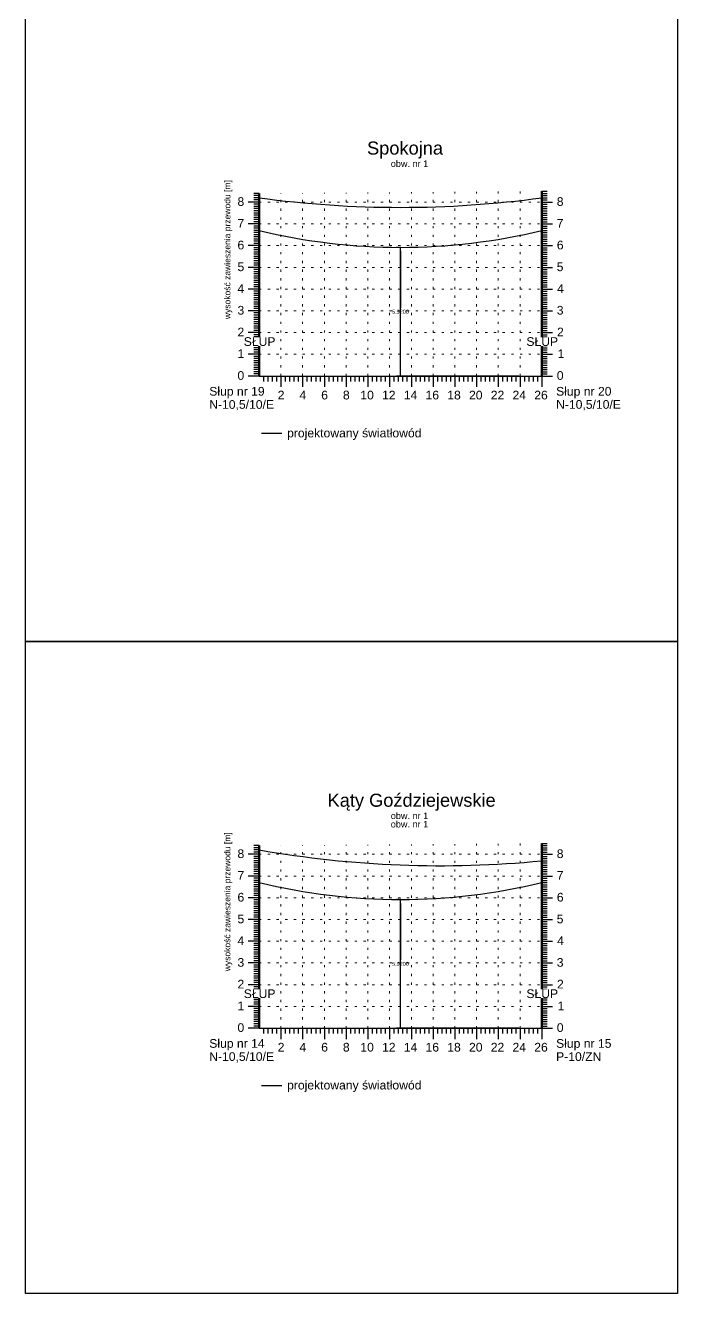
# Model space of a CAD drawing. Header units: metres. Extents: x -155 to 1812, y 681 to 886.
# Drawn here: x 444.5 to 474.5, y 710.5 to 768.9 of the extents above; entities that cross this region are included whole.
import ezdxf

# ---------------------------------------------------------------- set-up
doc = ezdxf.new("R2010")
doc.units = ezdxf.units.M
doc.header["$MEASUREMENT"] = 0
doc.linetypes.add('ACAD_ISO07W100', pattern=[3, 0, -3])
doc.layers.add('ramka', color=7, linetype='Continuous', plot=False)
doc.styles.get("Standard").update_dxf_attribs({"font": 'arial.ttf'})
doc.dimstyles.get("Standard").update_dxf_attribs({"dimtxt": 0.18, "dimasz": 0.18, "dimexe": 0.18, "dimexo": 0.0625, "dimgap": 0.09, "dimtad": 0, "dimtih": 1, "dimtoh": 1, "dimdec": 4, "dimzin": 0, "dimdsep": 46, "dimtxsty": 'Standard', "dimcen": 0.09, "dimadec": 0, "dimazin": 0, "dimtfac": 1, "dimtdec": 4, "dimtofl": 0, "dimtmove": 0, "dimatfit": 3, "dimfxl": 1, "dimtolj": 1, "dimtzin": 0, "dimarcsym": 0})

# ---------------------------------------------------------------- blocks, each defined once
blk = doc.blocks.new('*D267')
at = {"color": 0, "lineweight": -2}
for p, q in [((461.733, 758.653), (461.615, 758.653)), ((461.795, 758.473), (461.795, 755.875)), ((461.795, 752.913), (461.795, 755.511)), ((467.233, 752.733), (461.615, 752.733))]:
    blk.add_line(p, q, dxfattribs=at)
at = {"color": 0}
for points in [[(461.825, 758.473), (461.765, 758.473), (461.795, 758.653)], [(461.765, 752.913), (461.825, 752.913), (461.795, 752.733)]]:
    blk.add_solid(points, dxfattribs=at)
at = {"layer": 'Defpoints', "color": 0}
for p in [(461.795, 758.653), (461.795, 752.733), (467.295, 752.733)]:
    blk.add_point(p, dxfattribs=at)
at = {"color": 0, "lineweight": 25, "insert": (461.795, 755.693), "char_height": 0.18, "attachment_point": 5}
blk.add_mtext('\\A1;5.9200', dxfattribs=at)
blk = doc.blocks.new('*D271')
at = {"color": 0, "lineweight": -2}
for p, q in [((461.733, 728.653), (461.615, 728.653)), ((461.795, 728.473), (461.795, 725.875)), ((461.795, 722.913), (461.795, 725.511)), ((467.233, 722.733), (461.615, 722.733))]:
    blk.add_line(p, q, dxfattribs=at)
at = {"color": 0}
for points in [[(461.825, 728.473), (461.765, 728.473), (461.795, 728.653)], [(461.765, 722.913), (461.825, 722.913), (461.795, 722.733)]]:
    blk.add_solid(points, dxfattribs=at)
at = {"layer": 'Defpoints', "color": 0}
for p in [(461.795, 728.653), (461.795, 722.733), (467.295, 722.733)]:
    blk.add_point(p, dxfattribs=at)
at = {"color": 0, "lineweight": 25, "insert": (461.795, 725.693), "char_height": 0.18, "attachment_point": 5}
blk.add_mtext('\\A1;5.9200', dxfattribs=at)

msp = doc.modelspace()

# ---------------------------------------------------------------- linework, layer by layer
for p, q in [((455.29511, 761.13339), (455.04511, 761.13339)), ((455.29511, 761.13339), (455.04511, 761.13339)), ((455.29511, 761.03339), (455.04511, 761.03339)), ((455.29511, 761.03339), (455.04511, 761.03339)), ((455.29511, 760.93339), (455.04511, 760.93339)), ((455.29511, 760.93339), (455.04511, 760.93339)), ((455.29511, 760.83339), (455.04511, 760.83339)), ((455.29511, 760.83339), (455.04511, 760.83339)), ((455.29511, 761.13339), (455.29511, 752.73339)), ((468.29511, 761.23339), (468.29511, 752.73339)), ((468.29511, 761.23339), (468.54511, 761.23339)), ((468.29511, 761.23339), (468.54511, 761.23339)), ((468.29511, 761.13339), (468.54511, 761.13339)), ((468.29511, 761.13339), (468.54511, 761.13339)), ((468.29511, 761.03339), (468.54511, 761.03339)), ((468.29511, 761.03339), (468.54511, 761.03339)), ((468.29511, 760.93339), (468.54511, 760.93339)), ((468.29511, 760.93339), (468.54511, 760.93339)), ((468.29511, 760.83339), (468.54511, 760.83339)), ((468.29511, 760.83339), (468.54511, 760.83339)), ((455.29511, 760.73339), (454.79511, 760.73339)), ((455.29511, 760.73339), (454.79511, 760.73339)), ((455.29511, 760.73339), (454.79511, 760.73339)), ((455.29511, 760.73339), (454.79511, 760.73339)), ((455.29511, 760.63339), (455.04511, 760.63339)), ((455.29511, 760.53339), (455.04511, 760.53339)), ((455.29511, 760.43339), (455.04511, 760.43339)), ((455.29511, 760.33339), (455.04511, 760.33339)), ((455.29511, 760.23339), (455.04511, 760.23339)), ((468.29511, 760.73339), (468.79511, 760.73339)), ((468.29511, 760.73339), (468.79511, 760.73339)), ((468.29511, 760.73339), (468.79511, 760.73339)), ((468.29511, 760.73339), (468.79511, 760.73339)), ((468.29511, 760.63339), (468.54511, 760.63339)), ((468.29511, 760.53339), (468.54511, 760.53339)), ((468.29511, 760.43339), (468.54511, 760.43339)), ((468.29511, 760.33339), (468.54511, 760.33339)), ((468.29511, 760.23339), (468.54511, 760.23339)), ((455.29511, 759.73339), (454.79511, 759.73339)), ((455.29511, 759.73339), (454.79511, 759.73339)), ((455.29511, 760.13339), (455.04511, 760.13339)), ((455.29511, 760.03339), (455.04511, 760.03339)), ((455.29511, 759.93339), (455.04511, 759.93339)), ((455.29511, 759.83339), (455.04511, 759.83339)), ((455.29511, 759.63339), (455.04511, 759.63339)), ((468.29511, 760.13339), (468.54511, 760.13339)), ((468.29511, 760.03339), (468.54511, 760.03339)), ((468.29511, 759.93339), (468.54511, 759.93339)), ((468.29511, 759.83339), (468.54511, 759.83339)), ((468.29511, 759.73339), (468.79511, 759.73339)), ((468.29511, 759.73339), (468.79511, 759.73339)), ((468.29511, 759.63339), (468.54511, 759.63339)), ((455.29511, 759.53339), (455.04511, 759.53339)), ((455.29511, 759.43339), (455.04511, 759.43339)), ((455.29511, 759.33339), (455.04511, 759.33339)), ((455.29511, 759.23339), (455.04511, 759.23339)), ((455.29511, 759.13339), (455.04511, 759.13339)), ((468.29511, 759.53339), (468.54511, 759.53339)), ((468.29511, 759.43339), (468.54511, 759.43339)), ((468.29511, 759.33339), (468.54511, 759.33339)), ((468.29511, 759.23339), (468.54511, 759.23339)), ((468.29511, 759.13339), (468.54511, 759.13339)), ((455.29511, 758.73339), (454.79511, 758.73339)), ((455.29511, 758.73339), (454.79511, 758.73339)), ((455.29511, 759.03339), (455.04511, 759.03339)), ((455.29511, 758.93339), (455.04511, 758.93339)), ((455.29511, 758.83339), (455.04511, 758.83339)), ((455.29511, 758.63339), (455.04511, 758.63339)), ((455.29511, 758.53339), (455.04511, 758.53339)), ((468.29511, 759.03339), (468.54511, 759.03339)), ((468.29511, 758.93339), (468.54511, 758.93339)), ((468.29511, 758.83339), (468.54511, 758.83339)), ((468.29511, 758.73339), (468.79511, 758.73339)), ((468.29511, 758.73339), (468.79511, 758.73339)), ((468.29511, 758.63339), (468.54511, 758.63339)), ((468.29511, 758.53339), (468.54511, 758.53339)), ((455.29511, 758.43339), (455.04511, 758.43339)), ((455.29511, 758.33339), (455.04511, 758.33339)), ((455.29511, 758.23339), (455.04511, 758.23339)), ((455.29511, 758.13339), (455.04511, 758.13339)), ((455.29511, 758.03339), (455.04511, 758.03339)), ((455.29511, 757.93339), (455.04511, 757.93339)), ((468.29511, 758.43339), (468.54511, 758.43339)), ((468.29511, 758.33339), (468.54511, 758.33339)), ((468.29511, 758.23339), (468.54511, 758.23339)), ((468.29511, 758.13339), (468.54511, 758.13339)), ((468.29511, 758.03339), (468.54511, 758.03339)), ((468.29511, 757.93339), (468.54511, 757.93339)), ((455.29511, 757.73339), (454.79511, 757.73339)), ((455.29511, 757.73339), (454.79511, 757.73339)), ((455.29511, 757.83339), (455.04511, 757.83339)), ((455.29511, 757.63339), (455.04511, 757.63339)), ((455.29511, 757.53339), (455.04511, 757.53339)), ((455.29511, 757.43339), (455.04511, 757.43339)), ((455.29511, 757.33339), (455.04511, 757.33339)), ((468.29511, 757.83339), (468.54511, 757.83339)), ((468.29511, 757.73339), (468.79511, 757.73339)), ((468.29511, 757.73339), (468.79511, 757.73339)), ((468.29511, 757.63339), (468.54511, 757.63339)), ((468.29511, 757.53339), (468.54511, 757.53339)), ((468.29511, 757.43339), (468.54511, 757.43339)), ((468.29511, 757.33339), (468.54511, 757.33339)), ((455.29511, 756.73339), (454.79511, 756.73339)), ((455.29511, 756.73339), (454.79511, 756.73339)), ((455.29511, 757.23339), (455.04511, 757.23339)), ((455.29511, 757.13339), (455.04511, 757.13339)), ((455.29511, 757.03339), (455.04511, 757.03339)), ((455.29511, 756.93339), (455.04511, 756.93339)), ((455.29511, 756.83339), (455.04511, 756.83339)), ((468.29511, 757.23339), (468.54511, 757.23339)), ((468.29511, 757.13339), (468.54511, 757.13339)), ((468.29511, 757.03339), (468.54511, 757.03339)), ((468.29511, 756.93339), (468.54511, 756.93339)), ((468.29511, 756.83339), (468.54511, 756.83339)), ((468.29511, 756.73339), (468.79511, 756.73339)), ((468.29511, 756.73339), (468.79511, 756.73339)), ((455.29511, 756.63339), (455.04511, 756.63339)), ((455.29511, 756.53339), (455.04511, 756.53339)), ((455.29511, 756.43339), (455.04511, 756.43339)), ((455.29511, 756.33339), (455.04511, 756.33339)), ((455.29511, 756.23339), (455.04511, 756.23339)), ((455.29511, 756.13339), (455.04511, 756.13339)), ((468.29511, 756.63339), (468.54511, 756.63339)), ((468.29511, 756.53339), (468.54511, 756.53339)), ((468.29511, 756.43339), (468.54511, 756.43339)), ((468.29511, 756.33339), (468.54511, 756.33339)), ((468.29511, 756.23339), (468.54511, 756.23339)), ((468.29511, 756.13339), (468.54511, 756.13339)), ((455.29511, 755.73339), (454.79511, 755.73339)), ((455.29511, 755.73339), (454.79511, 755.73339)), ((455.29511, 756.03339), (455.04511, 756.03339)), ((455.29511, 755.93339), (455.04511, 755.93339)), ((455.29511, 755.83339), (455.04511, 755.83339)), ((455.29511, 755.63339), (455.04511, 755.63339)), ((468.29511, 756.03339), (468.54511, 756.03339)), ((468.29511, 755.93339), (468.54511, 755.93339)), ((468.29511, 755.83339), (468.54511, 755.83339)), ((468.29511, 755.73339), (468.79511, 755.73339)), ((468.29511, 755.73339), (468.79511, 755.73339)), ((468.29511, 755.63339), (468.54511, 755.63339)), ((455.29511, 755.53339), (455.04511, 755.53339)), ((455.29511, 755.43339), (455.04511, 755.43339)), ((455.29511, 755.33339), (455.04511, 755.33339)), ((455.29511, 755.23339), (455.04511, 755.23339)), ((455.29511, 755.13339), (455.04511, 755.13339)), ((455.29511, 755.03339), (455.04511, 755.03339)), ((468.29511, 755.53339), (468.54511, 755.53339)), ((468.29511, 755.43339), (468.54511, 755.43339)), ((468.29511, 755.33339), (468.54511, 755.33339)), ((468.29511, 755.23339), (468.54511, 755.23339)), ((468.29511, 755.13339), (468.54511, 755.13339)), ((468.29511, 755.03339), (468.54511, 755.03339)), ((455.29511, 754.73339), (454.79511, 754.73339)), ((455.29511, 754.73339), (454.79511, 754.73339)), ((455.29511, 754.93339), (455.04511, 754.93339)), ((455.29511, 754.83339), (455.04511, 754.83339)), ((455.29511, 754.63339), (455.04511, 754.63339)), ((455.29511, 754.53339), (455.04511, 754.53339)), ((455.29511, 754.43339), (455.04511, 754.43339)), ((468.29511, 754.93339), (468.54511, 754.93339)), ((468.29511, 754.83339), (468.54511, 754.83339)), ((468.29511, 754.73339), (468.79511, 754.73339)), ((468.29511, 754.73339), (468.79511, 754.73339)), ((468.29511, 754.63339), (468.54511, 754.63339)), ((468.29511, 754.53339), (468.54511, 754.53339)), ((468.29511, 754.43339), (468.54511, 754.43339)), ((455.29511, 754.33339), (455.04511, 754.33339)), ((455.29511, 754.23339), (455.04511, 754.23339)), ((455.29511, 754.13339), (455.04511, 754.13339)), ((455.29511, 754.03339), (455.04511, 754.03339)), ((455.29511, 753.93339), (455.04511, 753.93339)), ((455.29511, 753.83339), (455.04511, 753.83339)), ((468.29511, 754.33339), (468.54511, 754.33339)), ((468.29511, 754.23339), (468.54511, 754.23339)), ((468.29511, 754.13339), (468.54511, 754.13339)), ((468.29511, 754.03339), (468.54511, 754.03339)), ((468.29511, 753.93339), (468.54511, 753.93339)), ((468.29511, 753.83339), (468.54511, 753.83339)), ((455.29511, 753.73339), (454.79511, 753.73339)), ((455.29511, 753.73339), (454.79511, 753.73339)), ((455.29511, 753.63339), (455.04511, 753.63339)), ((455.29511, 753.53339), (455.04511, 753.53339)), ((455.29511, 753.43339), (455.04511, 753.43339)), ((455.29511, 753.33339), (455.04511, 753.33339)), ((455.29511, 753.23339), (455.04511, 753.23339)), ((468.29511, 753.73339), (468.79511, 753.73339)), ((468.29511, 753.73339), (468.79511, 753.73339)), ((468.29511, 753.63339), (468.54511, 753.63339)), ((468.29511, 753.53339), (468.54511, 753.53339)), ((468.29511, 753.43339), (468.54511, 753.43339)), ((468.29511, 753.33339), (468.54511, 753.33339)), ((468.29511, 753.23339), (468.54511, 753.23339)), ((455.29511, 752.73339), (454.79511, 752.73339)), ((455.29511, 753.13339), (455.04511, 753.13339)), ((455.29511, 753.03339), (455.04511, 753.03339)), ((455.29511, 752.93339), (455.04511, 752.93339)), ((455.29511, 752.83339), (455.04511, 752.83339)), ((455.29511, 752.73339), (455.04511, 752.73339)), ((455.29511, 752.73339), (468.29511, 752.73339)), ((455.49511, 752.73339), (455.49511, 752.48339)), ((455.69511, 752.73339), (455.69511, 752.48339)), ((455.89511, 752.73339), (455.89511, 752.48339)), ((456.09511, 752.73339), (456.09511, 752.48339)), ((456.29511, 752.73339), (456.29511, 752.23339)), ((456.49511, 752.73339), (456.49511, 752.48339)), ((456.69511, 752.73339), (456.69511, 752.48339)), ((456.89511, 752.73339), (456.89511, 752.48339)), ((457.09511, 752.73339), (457.09511, 752.48339)), ((457.29511, 752.73339), (457.29511, 752.23339)), ((457.49511, 752.73339), (457.49511, 752.48339)), ((457.69511, 752.73339), (457.69511, 752.48339)), ((457.89511, 752.73339), (457.89511, 752.48339)), ((458.09511, 752.73339), (458.09511, 752.48339)), ((458.29511, 752.73339), (458.29511, 752.23339)), ((458.49511, 752.73339), (458.49511, 752.48339)), ((458.69511, 752.73339), (458.69511, 752.48339)), ((458.89511, 752.73339), (458.89511, 752.48339)), ((459.09511, 752.73339), (459.09511, 752.48339)), ((459.29511, 752.73339), (459.29511, 752.23339)), ((459.49511, 752.73339), (459.49511, 752.48339)), ((459.69511, 752.73339), (459.69511, 752.48339)), ((459.89511, 752.73339), (459.89511, 752.48339)), ((460.09511, 752.73339), (460.09511, 752.48339)), ((460.29511, 752.73339), (460.29511, 752.23339)), ((460.49511, 752.73339), (460.49511, 752.48339)), ((460.69511, 752.73339), (460.69511, 752.48339)), ((460.89511, 752.73339), (460.89511, 752.48339)), ((461.09511, 752.73339), (461.09511, 752.48339)), ((461.29511, 752.73339), (461.29511, 752.23339)), ((461.49511, 752.73339), (461.49511, 752.48339)), ((461.69511, 752.73339), (461.69511, 752.48339)), ((461.89511, 752.73339), (461.89511, 752.48339)), ((462.09511, 752.73339), (462.09511, 752.48339)), ((462.29511, 752.73339), (462.29511, 752.23339)), ((462.49511, 752.73339), (462.49511, 752.48339)), ((462.69511, 752.73339), (462.69511, 752.48339)), ((462.89511, 752.73339), (462.89511, 752.48339)), ((463.09511, 752.73339), (463.09511, 752.48339)), ((463.29511, 752.73339), (463.29511, 752.23339)), ((463.49511, 752.73339), (463.49511, 752.48339)), ((463.69511, 752.73339), (463.69511, 752.48339)), ((463.89511, 752.73339), (463.89511, 752.48339)), ((464.09511, 752.73339), (464.09511, 752.48339)), ((464.29511, 752.73339), (464.29511, 752.23339)), ((464.49511, 752.73339), (464.49511, 752.48339)), ((464.69511, 752.73339), (464.69511, 752.48339)), ((464.89511, 752.73339), (464.89511, 752.48339)), ((465.09511, 752.73339), (465.09511, 752.48339)), ((465.29511, 752.73339), (465.29511, 752.23339)), ((465.49511, 752.73339), (465.49511, 752.48339)), ((465.69511, 752.73339), (465.69511, 752.48339)), ((465.89511, 752.73339), (465.89511, 752.48339)), ((466.09511, 752.73339), (466.09511, 752.48339)), ((466.29511, 752.73339), (466.29511, 752.23339)), ((466.49511, 752.73339), (466.49511, 752.48339)), ((466.69511, 752.73339), (466.69511, 752.48339)), ((466.89511, 752.73339), (466.89511, 752.48339)), ((467.09511, 752.73339), (467.09511, 752.48339)), ((467.29511, 752.73339), (467.29511, 752.23339)), ((467.49511, 752.73339), (467.49511, 752.48339)), ((467.69511, 752.73339), (467.69511, 752.48339)), ((467.89511, 752.73339), (467.89511, 752.48339)), ((468.09511, 752.73339), (468.09511, 752.48339)), ((468.29511, 753.13339), (468.54511, 753.13339)), ((468.29511, 753.03339), (468.54511, 753.03339)), ((468.29511, 752.93339), (468.54511, 752.93339)), ((468.29511, 752.83339), (468.54511, 752.83339)), ((468.29511, 752.73339), (468.29511, 752.23339)), ((468.29511, 752.73339), (468.79511, 752.73339)), ((468.29511, 752.73339), (468.54511, 752.73339)), ((455.29511, 731.13339), (455.04511, 731.13339)), ((455.29511, 731.13339), (455.04511, 731.13339)), ((455.29511, 731.13339), (455.29511, 722.73339)), ((468.29511, 731.23339), (468.29511, 722.73339)), ((468.29511, 731.23339), (468.54511, 731.23339)), ((468.29511, 731.23339), (468.54511, 731.23339)), ((468.29511, 731.13339), (468.54511, 731.13339)), ((468.29511, 731.13339), (468.54511, 731.13339)), ((455.29511, 730.73339), (454.79511, 730.73339)), ((455.29511, 730.73339), (454.79511, 730.73339)), ((455.29511, 730.73339), (454.79511, 730.73339)), ((455.29511, 730.73339), (454.79511, 730.73339)), ((455.29511, 731.03339), (455.04511, 731.03339)), ((455.29511, 731.03339), (455.04511, 731.03339)), ((455.29511, 730.93339), (455.04511, 730.93339)), ((455.29511, 730.93339), (455.04511, 730.93339)), ((455.29511, 730.83339), (455.04511, 730.83339)), ((455.29511, 730.83339), (455.04511, 730.83339)), ((455.29511, 730.63339), (455.04511, 730.63339)), ((455.29511, 730.53339), (455.04511, 730.53339)), ((468.29511, 731.03339), (468.54511, 731.03339)), ((468.29511, 731.03339), (468.54511, 731.03339)), ((468.29511, 730.93339), (468.54511, 730.93339)), ((468.29511, 730.93339), (468.54511, 730.93339)), ((468.29511, 730.83339), (468.54511, 730.83339)), ((468.29511, 730.83339), (468.54511, 730.83339)), ((468.29511, 730.73339), (468.79511, 730.73339)), ((468.29511, 730.73339), (468.79511, 730.73339)), ((468.29511, 730.73339), (468.79511, 730.73339)), ((468.29511, 730.73339), (468.79511, 730.73339)), ((468.29511, 730.63339), (468.54511, 730.63339)), ((468.29511, 730.53339), (468.54511, 730.53339)), ((455.29511, 730.43339), (455.04511, 730.43339)), ((455.29511, 730.33339), (455.04511, 730.33339)), ((455.29511, 730.23339), (455.04511, 730.23339)), ((455.29511, 730.13339), (455.04511, 730.13339)), ((455.29511, 730.03339), (455.04511, 730.03339)), ((455.29511, 729.93339), (455.04511, 729.93339)), ((468.29511, 730.43339), (468.54511, 730.43339)), ((468.29511, 730.33339), (468.54511, 730.33339)), ((468.29511, 730.23339), (468.54511, 730.23339)), ((468.29511, 730.13339), (468.54511, 730.13339)), ((468.29511, 730.03339), (468.54511, 730.03339)), ((468.29511, 729.93339), (468.54511, 729.93339)), ((455.29511, 729.73339), (454.79511, 729.73339)), ((455.29511, 729.73339), (454.79511, 729.73339)), ((455.29511, 729.83339), (455.04511, 729.83339)), ((455.29511, 729.63339), (455.04511, 729.63339)), ((455.29511, 729.53339), (455.04511, 729.53339)), ((455.29511, 729.43339), (455.04511, 729.43339)), ((455.29511, 729.33339), (455.04511, 729.33339)), ((468.29511, 729.83339), (468.54511, 729.83339)), ((468.29511, 729.73339), (468.79511, 729.73339)), ((468.29511, 729.73339), (468.79511, 729.73339)), ((468.29511, 729.63339), (468.54511, 729.63339)), ((468.29511, 729.53339), (468.54511, 729.53339)), ((468.29511, 729.43339), (468.54511, 729.43339)), ((468.29511, 729.33339), (468.54511, 729.33339)), ((455.29511, 728.73339), (454.79511, 728.73339)), ((455.29511, 728.73339), (454.79511, 728.73339)), ((455.29511, 729.23339), (455.04511, 729.23339)), ((455.29511, 729.13339), (455.04511, 729.13339)), ((455.29511, 729.03339), (455.04511, 729.03339)), ((455.29511, 728.93339), (455.04511, 728.93339)), ((455.29511, 728.83339), (455.04511, 728.83339)), ((468.29511, 729.23339), (468.54511, 729.23339)), ((468.29511, 729.13339), (468.54511, 729.13339)), ((468.29511, 729.03339), (468.54511, 729.03339)), ((468.29511, 728.93339), (468.54511, 728.93339)), ((468.29511, 728.83339), (468.54511, 728.83339)), ((468.29511, 728.73339), (468.79511, 728.73339)), ((468.29511, 728.73339), (468.79511, 728.73339)), ((455.29511, 728.63339), (455.04511, 728.63339)), ((455.29511, 728.53339), (455.04511, 728.53339)), ((455.29511, 728.43339), (455.04511, 728.43339)), ((455.29511, 728.33339), (455.04511, 728.33339)), ((455.29511, 728.23339), (455.04511, 728.23339)), ((455.29511, 728.13339), (455.04511, 728.13339)), ((468.29511, 728.63339), (468.54511, 728.63339)), ((468.29511, 728.53339), (468.54511, 728.53339)), ((468.29511, 728.43339), (468.54511, 728.43339)), ((468.29511, 728.33339), (468.54511, 728.33339)), ((468.29511, 728.23339), (468.54511, 728.23339)), ((468.29511, 728.13339), (468.54511, 728.13339)), ((455.29511, 727.73339), (454.79511, 727.73339)), ((455.29511, 727.73339), (454.79511, 727.73339)), ((455.29511, 728.03339), (455.04511, 728.03339)), ((455.29511, 727.93339), (455.04511, 727.93339)), ((455.29511, 727.83339), (455.04511, 727.83339)), ((455.29511, 727.63339), (455.04511, 727.63339)), ((468.29511, 728.03339), (468.54511, 728.03339)), ((468.29511, 727.93339), (468.54511, 727.93339)), ((468.29511, 727.83339), (468.54511, 727.83339)), ((468.29511, 727.73339), (468.79511, 727.73339)), ((468.29511, 727.73339), (468.79511, 727.73339)), ((468.29511, 727.63339), (468.54511, 727.63339)), ((455.29511, 727.53339), (455.04511, 727.53339)), ((455.29511, 727.43339), (455.04511, 727.43339)), ((455.29511, 727.33339), (455.04511, 727.33339)), ((455.29511, 727.23339), (455.04511, 727.23339)), ((455.29511, 727.13339), (455.04511, 727.13339)), ((455.29511, 727.03339), (455.04511, 727.03339)), ((468.29511, 727.53339), (468.54511, 727.53339)), ((468.29511, 727.43339), (468.54511, 727.43339)), ((468.29511, 727.33339), (468.54511, 727.33339)), ((468.29511, 727.23339), (468.54511, 727.23339)), ((468.29511, 727.13339), (468.54511, 727.13339)), ((468.29511, 727.03339), (468.54511, 727.03339)), ((455.29511, 726.73339), (454.79511, 726.73339)), ((455.29511, 726.73339), (454.79511, 726.73339)), ((455.29511, 726.93339), (455.04511, 726.93339)), ((455.29511, 726.83339), (455.04511, 726.83339)), ((455.29511, 726.63339), (455.04511, 726.63339)), ((455.29511, 726.53339), (455.04511, 726.53339)), ((455.29511, 726.43339), (455.04511, 726.43339)), ((468.29511, 726.93339), (468.54511, 726.93339)), ((468.29511, 726.83339), (468.54511, 726.83339)), ((468.29511, 726.73339), (468.79511, 726.73339)), ((468.29511, 726.73339), (468.79511, 726.73339)), ((468.29511, 726.63339), (468.54511, 726.63339)), ((468.29511, 726.53339), (468.54511, 726.53339)), ((468.29511, 726.43339), (468.54511, 726.43339)), ((455.29511, 726.33339), (455.04511, 726.33339)), ((455.29511, 726.23339), (455.04511, 726.23339)), ((455.29511, 726.13339), (455.04511, 726.13339)), ((455.29511, 726.03339), (455.04511, 726.03339)), ((455.29511, 725.93339), (455.04511, 725.93339)), ((455.29511, 725.83339), (455.04511, 725.83339)), ((468.29511, 726.33339), (468.54511, 726.33339)), ((468.29511, 726.23339), (468.54511, 726.23339)), ((468.29511, 726.13339), (468.54511, 726.13339)), ((468.29511, 726.03339), (468.54511, 726.03339)), ((468.29511, 725.93339), (468.54511, 725.93339)), ((468.29511, 725.83339), (468.54511, 725.83339)), ((455.29511, 725.73339), (454.79511, 725.73339)), ((455.29511, 725.73339), (454.79511, 725.73339)), ((455.29511, 725.63339), (455.04511, 725.63339)), ((455.29511, 725.53339), (455.04511, 725.53339)), ((455.29511, 725.43339), (455.04511, 725.43339)), ((455.29511, 725.33339), (455.04511, 725.33339)), ((455.29511, 725.23339), (455.04511, 725.23339)), ((468.29511, 725.73339), (468.79511, 725.73339)), ((468.29511, 725.73339), (468.79511, 725.73339)), ((468.29511, 725.63339), (468.54511, 725.63339)), ((468.29511, 725.53339), (468.54511, 725.53339)), ((468.29511, 725.43339), (468.54511, 725.43339)), ((468.29511, 725.33339), (468.54511, 725.33339)), ((468.29511, 725.23339), (468.54511, 725.23339)), ((455.29511, 724.73339), (454.79511, 724.73339)), ((455.29511, 724.73339), (454.79511, 724.73339)), ((455.29511, 725.13339), (455.04511, 725.13339)), ((455.29511, 725.03339), (455.04511, 725.03339)), ((455.29511, 724.93339), (455.04511, 724.93339)), ((455.29511, 724.83339), (455.04511, 724.83339)), ((455.29511, 724.63339), (455.04511, 724.63339)), ((468.29511, 725.13339), (468.54511, 725.13339)), ((468.29511, 725.03339), (468.54511, 725.03339)), ((468.29511, 724.93339), (468.54511, 724.93339)), ((468.29511, 724.83339), (468.54511, 724.83339)), ((468.29511, 724.73339), (468.79511, 724.73339)), ((468.29511, 724.73339), (468.79511, 724.73339)), ((468.29511, 724.63339), (468.54511, 724.63339)), ((455.29511, 724.53339), (455.04511, 724.53339)), ((455.29511, 724.43339), (455.04511, 724.43339)), ((455.29511, 724.33339), (455.04511, 724.33339)), ((455.29511, 724.23339), (455.04511, 724.23339)), ((455.29511, 724.13339), (455.04511, 724.13339)), ((468.29511, 724.53339), (468.54511, 724.53339)), ((468.29511, 724.43339), (468.54511, 724.43339)), ((468.29511, 724.33339), (468.54511, 724.33339)), ((468.29511, 724.23339), (468.54511, 724.23339)), ((468.29511, 724.13339), (468.54511, 724.13339)), ((455.29511, 723.73339), (454.79511, 723.73339)), ((455.29511, 723.73339), (454.79511, 723.73339)), ((455.29511, 724.03339), (455.04511, 724.03339)), ((455.29511, 723.93339), (455.04511, 723.93339)), ((455.29511, 723.83339), (455.04511, 723.83339)), ((455.29511, 723.63339), (455.04511, 723.63339)), ((455.29511, 723.53339), (455.04511, 723.53339)), ((468.29511, 724.03339), (468.54511, 724.03339)), ((468.29511, 723.93339), (468.54511, 723.93339)), ((468.29511, 723.83339), (468.54511, 723.83339)), ((468.29511, 723.73339), (468.79511, 723.73339)), ((468.29511, 723.73339), (468.79511, 723.73339)), ((468.29511, 723.63339), (468.54511, 723.63339)), ((468.29511, 723.53339), (468.54511, 723.53339)), ((455.29511, 723.43339), (455.04511, 723.43339)), ((455.29511, 723.33339), (455.04511, 723.33339)), ((455.29511, 723.23339), (455.04511, 723.23339)), ((455.29511, 723.13339), (455.04511, 723.13339)), ((455.29511, 723.03339), (455.04511, 723.03339)), ((455.29511, 722.93339), (455.04511, 722.93339)), ((468.29511, 723.43339), (468.54511, 723.43339)), ((468.29511, 723.33339), (468.54511, 723.33339)), ((468.29511, 723.23339), (468.54511, 723.23339)), ((468.29511, 723.13339), (468.54511, 723.13339)), ((468.29511, 723.03339), (468.54511, 723.03339)), ((468.29511, 722.93339), (468.54511, 722.93339)), ((455.29511, 722.73339), (454.79511, 722.73339)), ((455.29511, 722.83339), (455.04511, 722.83339)), ((455.29511, 722.73339), (455.04511, 722.73339)), ((455.29511, 722.73339), (468.29511, 722.73339)), ((455.49511, 722.73339), (455.49511, 722.48339)), ((455.69511, 722.73339), (455.69511, 722.48339)), ((455.89511, 722.73339), (455.89511, 722.48339)), ((456.09511, 722.73339), (456.09511, 722.48339)), ((456.29511, 722.73339), (456.29511, 722.23339)), ((456.49511, 722.73339), (456.49511, 722.48339)), ((456.69511, 722.73339), (456.69511, 722.48339)), ((456.89511, 722.73339), (456.89511, 722.48339)), ((457.09511, 722.73339), (457.09511, 722.48339)), ((457.29511, 722.73339), (457.29511, 722.23339)), ((457.49511, 722.73339), (457.49511, 722.48339)), ((457.69511, 722.73339), (457.69511, 722.48339)), ((457.89511, 722.73339), (457.89511, 722.48339)), ((458.09511, 722.73339), (458.09511, 722.48339)), ((458.29511, 722.73339), (458.29511, 722.23339)), ((458.49511, 722.73339), (458.49511, 722.48339)), ((458.69511, 722.73339), (458.69511, 722.48339)), ((458.89511, 722.73339), (458.89511, 722.48339)), ((459.09511, 722.73339), (459.09511, 722.48339)), ((459.29511, 722.73339), (459.29511, 722.23339)), ((459.49511, 722.73339), (459.49511, 722.48339)), ((459.69511, 722.73339), (459.69511, 722.48339)), ((459.89511, 722.73339), (459.89511, 722.48339)), ((460.09511, 722.73339), (460.09511, 722.48339)), ((460.29511, 722.73339), (460.29511, 722.23339)), ((460.49511, 722.73339), (460.49511, 722.48339)), ((460.69511, 722.73339), (460.69511, 722.48339)), ((460.89511, 722.73339), (460.89511, 722.48339)), ((461.09511, 722.73339), (461.09511, 722.48339)), ((461.29511, 722.73339), (461.29511, 722.23339)), ((461.49511, 722.73339), (461.49511, 722.48339)), ((461.69511, 722.73339), (461.69511, 722.48339)), ((461.89511, 722.73339), (461.89511, 722.48339)), ((462.09511, 722.73339), (462.09511, 722.48339)), ((462.29511, 722.73339), (462.29511, 722.23339)), ((462.49511, 722.73339), (462.49511, 722.48339)), ((462.69511, 722.73339), (462.69511, 722.48339)), ((462.89511, 722.73339), (462.89511, 722.48339)), ((463.09511, 722.73339), (463.09511, 722.48339)), ((463.29511, 722.73339), (463.29511, 722.23339)), ((463.49511, 722.73339), (463.49511, 722.48339)), ((463.69511, 722.73339), (463.69511, 722.48339)), ((463.89511, 722.73339), (463.89511, 722.48339)), ((464.09511, 722.73339), (464.09511, 722.48339)), ((464.29511, 722.73339), (464.29511, 722.23339)), ((464.49511, 722.73339), (464.49511, 722.48339)), ((464.69511, 722.73339), (464.69511, 722.48339)), ((464.89511, 722.73339), (464.89511, 722.48339)), ((465.09511, 722.73339), (465.09511, 722.48339)), ((465.29511, 722.73339), (465.29511, 722.23339)), ((465.49511, 722.73339), (465.49511, 722.48339)), ((465.69511, 722.73339), (465.69511, 722.48339)), ((465.89511, 722.73339), (465.89511, 722.48339)), ((466.09511, 722.73339), (466.09511, 722.48339)), ((466.29511, 722.73339), (466.29511, 722.23339)), ((466.49511, 722.73339), (466.49511, 722.48339)), ((466.69511, 722.73339), (466.69511, 722.48339)), ((466.89511, 722.73339), (466.89511, 722.48339)), ((467.09511, 722.73339), (467.09511, 722.48339)), ((467.29511, 722.73339), (467.29511, 722.23339)), ((467.49511, 722.73339), (467.49511, 722.48339)), ((467.69511, 722.73339), (467.69511, 722.48339)), ((467.89511, 722.73339), (467.89511, 722.48339)), ((468.09511, 722.73339), (468.09511, 722.48339)), ((468.29511, 722.83339), (468.54511, 722.83339)), ((468.29511, 722.73339), (468.29511, 722.23339)), ((468.29511, 722.73339), (468.79511, 722.73339)), ((468.29511, 722.73339), (468.54511, 722.73339))]:
    msp.add_line(p, q)
at = {"lineweight": 100}
for p, q in [((455.29511, 761.13339), (455.29511, 752.73339)), ((468.29511, 761.23339), (468.29511, 752.73339)), ((455.29511, 731.13339), (455.29511, 722.73339)), ((468.29511, 731.23339), (468.29511, 722.73339))]:
    msp.add_line(p, q, dxfattribs=at)
at = {"linetype": 'ACAD_ISO07W100', "lineweight": 15, "ltscale": 0.1}
for p, q in [((456.29511, 752.73339), (456.29511, 761.14108)), ((457.29511, 752.73339), (457.29511, 761.14878)), ((458.29511, 752.73339), (458.29511, 761.15647)), ((459.29511, 752.73339), (459.29511, 761.16416)), ((460.29511, 752.73339), (460.29511, 761.17185)), ((461.29511, 752.73339), (461.29511, 761.17954)), ((462.29511, 752.73339), (462.29511, 761.18724)), ((463.29511, 752.73339), (463.29511, 761.19493)), ((464.29511, 752.73339), (464.29511, 761.20262)), ((465.29511, 752.73339), (465.29511, 761.21031)), ((466.29511, 752.73339), (466.29511, 761.21801)), ((467.29511, 752.73339), (467.29511, 761.2257)), ((468.29511, 752.73339), (468.29511, 761.23339)), ((468.29511, 752.73339), (468.29511, 761.23339)), ((455.29511, 760.73339), (468.29511, 760.73339)), ((455.29511, 752.73339), (455.29511, 760.73339)), ((455.29511, 759.73339), (468.29511, 759.73339)), ((455.29511, 758.73339), (468.29511, 758.73339)), ((455.29511, 757.73339), (468.29511, 757.73339)), ((455.29511, 756.73339), (468.29511, 756.73339)), ((455.29511, 755.73339), (468.29511, 755.73339)), ((455.29511, 754.73339), (468.29511, 754.73339)), ((455.29511, 753.73339), (468.29511, 753.73339)), ((456.29511, 722.73339), (456.29511, 731.14108)), ((457.29511, 722.73339), (457.29511, 731.14878)), ((458.29511, 722.73339), (458.29511, 731.15647)), ((459.29511, 722.73339), (459.29511, 731.16416)), ((460.29511, 722.73339), (460.29511, 731.17185)), ((461.29511, 722.73339), (461.29511, 731.17954)), ((462.29511, 722.73339), (462.29511, 731.18724)), ((463.29511, 722.73339), (463.29511, 731.19493)), ((464.29511, 722.73339), (464.29511, 731.20262)), ((465.29511, 722.73339), (465.29511, 731.21031)), ((466.29511, 722.73339), (466.29511, 731.21801)), ((467.29511, 722.73339), (467.29511, 731.2257)), ((468.29511, 722.73339), (468.29511, 731.23339)), ((468.29511, 722.73339), (468.29511, 731.23339)), ((455.29511, 730.73339), (468.29511, 730.73339)), ((455.29511, 722.73339), (455.29511, 730.73339)), ((455.29511, 729.73339), (468.29511, 729.73339)), ((455.29511, 728.73339), (468.29511, 728.73339)), ((455.29511, 727.73339), (468.29511, 727.73339)), ((455.29511, 726.73339), (468.29511, 726.73339)), ((455.29511, 725.73339), (468.29511, 725.73339)), ((455.29511, 724.73339), (468.29511, 724.73339)), ((455.29511, 723.73339), (468.29511, 723.73339))]:
    msp.add_line(p, q, dxfattribs=at)
at = {"color": 3, "lineweight": 25}
for p, q in [((455.40066, 750.10317), (456.33125, 750.10317)), ((455.40066, 720.10317), (456.33125, 720.10317))]:
    msp.add_line(p, q, dxfattribs=at)
at = {"lineweight": 30}
for centre, radius, start, end in [((461.79511, 808.72475), 48.23136, 262.2548486, 277.7451514), ((463.63597, 778.54578), 48.33745, 260.0636042, 275.5311995)]:
    msp.add_arc(centre, radius, start, end, dxfattribs=at)
at = {"color": 3, "lineweight": 30}
for centre in [(461.79511, 786.12672), (461.79511, 756.12672)]:
    msp.add_arc(centre, 27.47333, 256.3144532, 283.6855468, dxfattribs=at)
at = {"layer": 'ramka'}
for p, q in [((461.79511, 752.73339), (461.79511, 758.68339)), ((455.29511, 752.73339), (461.79511, 752.73339)), ((461.79511, 722.73339), (461.79511, 728.68339)), ((455.29511, 722.73339), (461.79511, 722.73339))]:
    msp.add_line(p, q, dxfattribs=at)

# ---------------------------------------------------------------- texts
for s, height, p in [('Spokojna', 0.6, (460.25772, 762.92021)), ('obw. nr 1', 0.3, (461.34882, 762.35312)), ('8', 0.4, (454.29785, 760.5593)), ('8', 0.4, (468.9835, 760.5593)), ('7', 0.4, (454.29785, 759.5593)), ('7', 0.4, (468.9805, 759.5593)), ('6', 0.4, (454.29785, 758.5593)), ('6', 0.4, (468.98623, 758.5593)), ('5', 0.4, (454.29785, 757.5593)), ('5', 0.4, (468.98077, 757.5593)), ('4', 0.4, (454.29785, 756.5593)), ('4', 0.4, (469.00151, 756.5593)), ('3', 0.4, (454.29785, 755.5593)), ('3', 0.4, (468.9835, 755.5593)), ('2', 0.4, (454.29785, 754.5593)), ('2', 0.4, (468.99469, 754.5593)), ('1', 0.4, (454.29785, 753.5593)), ('1', 0.4, (469.02334, 753.5593)), ('0', 0.4, (454.29785, 752.5593)), ('0', 0.4, (468.98514, 752.5593)), ('Słup nr 19', 0.4, (452.99986, 751.83147)), ('2', 0.4, (456.1483, 751.65771)), ('4', 0.4, (457.1483, 751.65771)), ('6', 0.4, (458.1483, 751.65771)), ('8', 0.4, (459.1483, 751.65771)), ('10', 0.4, (459.9483, 751.65771)), ('12', 0.4, (460.9483, 751.65771)), ('14', 0.4, (461.9483, 751.65771)), ('16', 0.4, (462.9483, 751.65771)), ('18', 0.4, (463.9483, 751.65771)), ('20', 0.4, (464.9483, 751.65771)), ('22', 0.4, (465.9483, 751.65771)), ('24', 0.4, (466.9483, 751.65771)), ('26', 0.4, (467.9483, 751.65771)), ('Słup nr 20', 0.4, (468.95306, 751.83147)), ('N-10,5/10/E', 0.4, (452.99822, 751.22659)), ('N-10,5/10/E', 0.4, (468.95306, 751.22659)), ('projektowany światłowód', 0.4, (456.58001, 749.91341)), ('Kąty Goździejewskie', 0.6, (458.44222, 732.92021)), ('obw. nr 1', 0.3, (461.34882, 732.35312)), ('obw. nr 1', 0.3, (461.34882, 731.96684)), ('8', 0.4, (454.29785, 730.5593)), ('8', 0.4, (468.9835, 730.5593)), ('7', 0.4, (454.29785, 729.5593)), ('7', 0.4, (468.9805, 729.5593)), ('6', 0.4, (454.29785, 728.5593)), ('6', 0.4, (468.98623, 728.5593)), ('5', 0.4, (454.29785, 727.5593)), ('5', 0.4, (468.98077, 727.5593)), ('4', 0.4, (454.29785, 726.5593)), ('4', 0.4, (469.00151, 726.5593)), ('3', 0.4, (454.29785, 725.5593)), ('3', 0.4, (468.9835, 725.5593)), ('2', 0.4, (454.29785, 724.5593)), ('2', 0.4, (468.99469, 724.5593)), ('1', 0.4, (454.29785, 723.5593)), ('1', 0.4, (469.02334, 723.5593)), ('0', 0.4, (454.29785, 722.5593)), ('0', 0.4, (468.98514, 722.5593)), ('Słup nr 14', 0.4, (452.99986, 721.83147)), ('2', 0.4, (456.1483, 721.65771)), ('4', 0.4, (457.1483, 721.65771)), ('6', 0.4, (458.1483, 721.65771)), ('8', 0.4, (459.1483, 721.65771)), ('10', 0.4, (459.9483, 721.65771)), ('12', 0.4, (460.9483, 721.65771)), ('14', 0.4, (461.9483, 721.65771)), ('16', 0.4, (462.9483, 721.65771)), ('18', 0.4, (463.9483, 721.65771)), ('20', 0.4, (464.9483, 721.65771)), ('22', 0.4, (465.9483, 721.65771)), ('24', 0.4, (466.9483, 721.65771)), ('26', 0.4, (467.9483, 721.65771)), ('Słup nr 15', 0.4, (468.95306, 721.83147)), ('N-10,5/10/E', 0.4, (452.99822, 721.22659)), ('P-10/ZN', 0.4, (468.95306, 721.22659)), ('projektowany światłowód', 0.4, (456.58001, 719.91341))]:
    msp.add_text(s, height=height).set_placement(p)

# ---------------------------------------------------------------- dimensions: what is measured, and where the dimension line sits
at = {"lineweight": 25}
for base, p1, p2, picture, middle in [((461.79511, 752.73339), (461.79511, 758.65339), (467.29511, 752.73339), '*D267', (461.79511, 755.69339)), ((461.79511, 722.73339), (461.79511, 728.65339), (467.29511, 722.73339), '*D271', (461.79511, 725.69339))]:
    dim = msp.add_linear_dim(base=base, p1=p1, p2=p2, angle=90, dimstyle='Standard', dxfattribs=at)
    dim.commit()
    dim.dimension.update_dxf_attribs({"geometry": picture, "text_midpoint": middle})

# ---------------------------------------------------------------- next in the draw order: texts
at = {"lineweight": 18, "char_height": 0.28, "attachment_point": 1, "rotation": 90, "bg_fill": 3, "box_fill_scale": 1, "bg_fill_color": 256, "bg_fill_transparency": 0}
for insert in [(453.69234, 755.35325), (453.69234, 725.35325)]:
    msp.add_mtext_dynamic_manual_height_columns('wysokość zawieszenia przewodu [m]', width=9.2804774, gutter_width=2, heights=[-0.36385], dxfattribs=dict(at, insert=insert))
at = {"lineweight": 18, "char_height": 0.4, "attachment_point": 1, "bg_fill": 3, "box_fill_scale": 1, "bg_fill_color": 256, "bg_fill_transparency": 0}
for insert in [(454.58701, 754.51959), (467.58701, 754.51959), (454.58701, 724.51959), (467.58701, 724.51959)]:
    msp.add_mtext_dynamic_manual_height_columns('SŁUP', width=1.5368437, gutter_width=2, heights=[-0.41364], dxfattribs=dict(at, insert=insert))

# ---------------------------------------------------------------- next in the draw order: linework, layer by layer
at = {"lineweight": 25}
for points in [[(444.54271, 770.52182), (474.54271, 770.52182), (474.54271, 740.52182), (444.54271, 740.52182), (444.54271, 770.52182)], [(444.54271, 740.52182), (474.54271, 740.52182), (474.54271, 710.52182), (444.54271, 710.52182), (444.54271, 740.52182)]]:
    msp.add_lwpolyline(points, dxfattribs=at)

doc.saveas('drawing.dxf')
